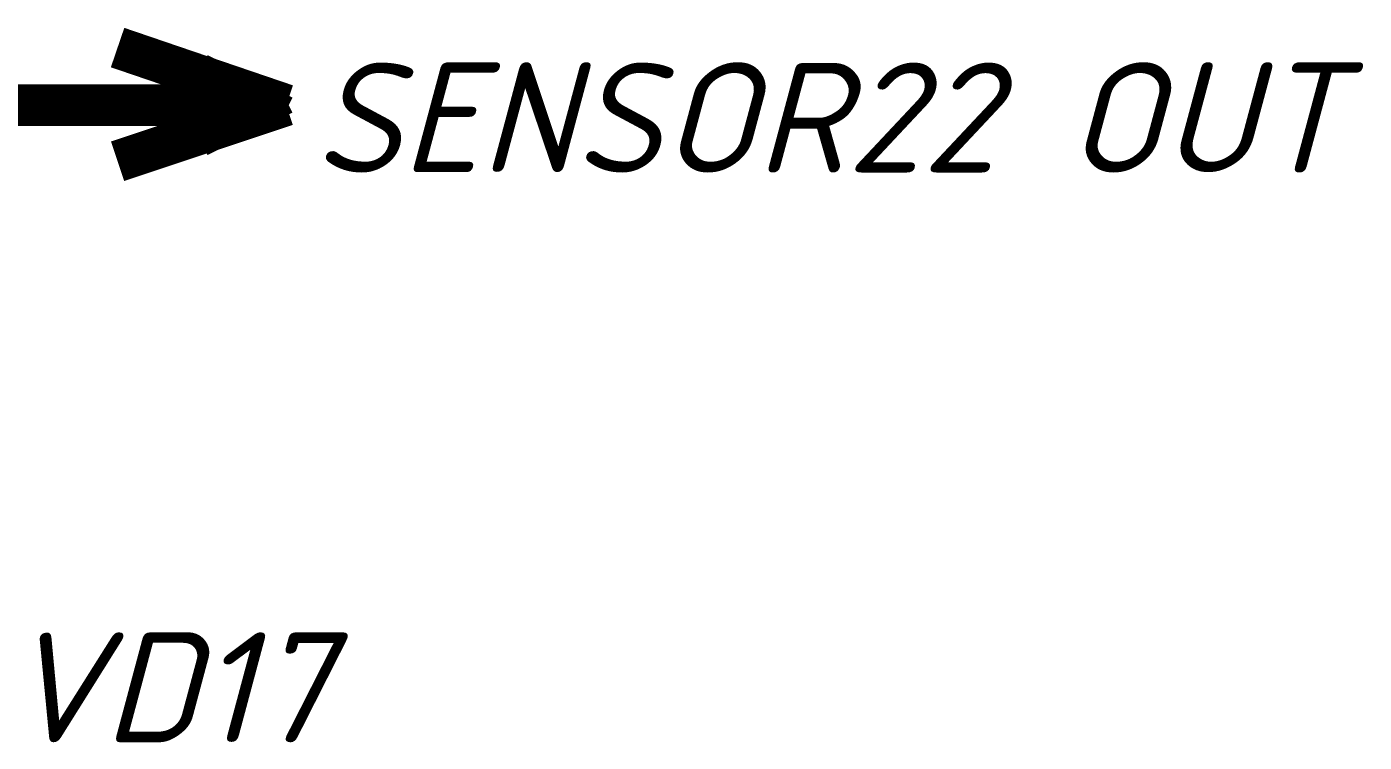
# Model space of a CAD drawing. Header units: inches. Extents: x 0 to 841, y 0 to 594.
# Drawn here: x 400.34 to 424.38, y 51.03 to 63.89 of the extents above; entities that cross this region are included whole.
import ezdxf

# ---------------------------------------------------------------- set-up
doc = ezdxf.new("R2010")
doc.units = ezdxf.units.IN
doc.layers.add('Sheet', color=255, linetype='Continuous')
doc.styles.get("Standard").update_dxf_attribs({"font": 'isocpeui.ttf'})

msp = doc.modelspace()

# ---------------------------------------------------------------- linework, layer by layer
at = {"layer": 'Sheet'}
for points in [[(401.972, 63.515, 0.749, 0.749, 0), (405.004, 62.481, 0.749, 0.749, 0)], [(405.049, 62.481, 0.3, 0.3, 0), (403.522, 63.245, 0.3, 0.3, 0)], [(402.511, 62.481, 0.749, 0.749, 0), (397.503, 62.481, 0.749, 0.749, 0), (382.524, 62.481, 0.749, 0.749, 0), (375.023, 62.481, 0.749, 0.749, 0)], [(405.004, 62.481, 0.749, 0.749, 0), (401.972, 61.471, 0.749, 0.749, 0)], [(402.511, 62.481, 0.749, 0.749, 0), (405.004, 62.481, 0.749, 0.749, 0)], [(402.511, 62.481, 0.3, 0.3, 0), (405.049, 62.481, 0.3, 0.3, 0)], [(405.049, 62.481, 0.3, 0.3, 0), (403.522, 61.718, 0.3, 0.3, 0)]]:
    msp.add_lwpolyline(points, format="xyseb", dxfattribs=at)

# ---------------------------------------------------------------- texts
for s, height, p in [('SENSOR22 OUT', 1.97641, (405.498, 61.269)), ('VD17', 1.9764, (399.929, 51.027))]:
    msp.add_text(s, height=height, dxfattribs=at).set_placement(p)

doc.saveas('drawing.dxf')
